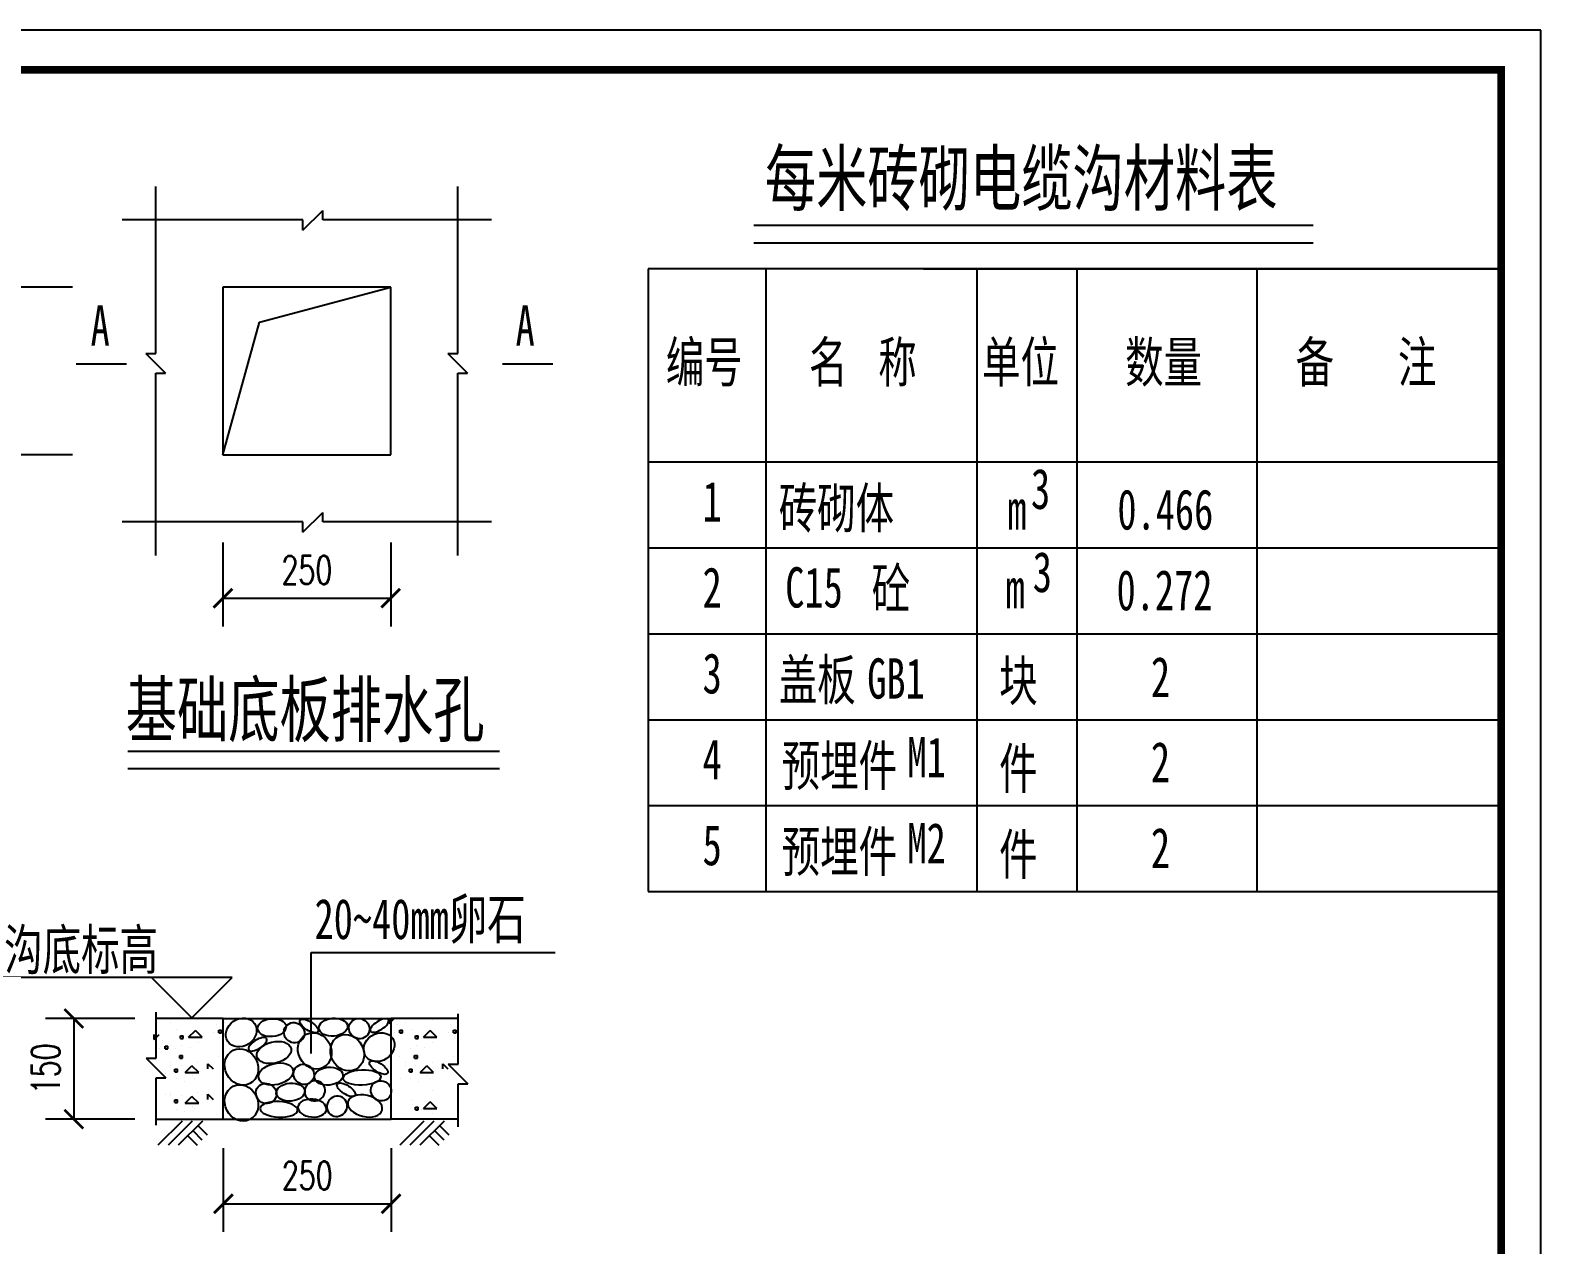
# Model space of a CAD drawing. Extents: x 468464 to 890083, y 3371610 to 6748633.
# Drawn here: x 469454.4 to 469645.1, y 3371757.4 to 3371910.8 of the extents above; entities that cross this region are included whole.
import ezdxf

# ---------------------------------------------------------------- set-up
doc = ezdxf.new("R2010")
doc.units = 0
doc.layers.get('0').update_dxf_attribs({"linetype": 'CONTINUOUS'})
for name, color, linetype in [('ATT', 7, 'CONTINUOUS'), ('DIM1', 3, 'CONTINUOUS'), ('TEXT', 4, 'CONTINUOUS'), ('图框', 7, 'CONTINUOUS')]:
    doc.layers.add(name, color=color, linetype=linetype)
doc.styles.add('DIM', font='TXT.shx', dxfattribs={"width": 0.69999992698431, "bigfont": 'HZTXT.shx'})
doc.styles.get("Standard").update_dxf_attribs({"font": '', "width": 0.75})
doc.styles.get('Standard').set_extended_font_data('SimSun')

# ---------------------------------------------------------------- blocks, each defined once
blk = doc.blocks.new('_ARCHTICK')
at = {"color": 0, "linetype": 'ByBlock', "const_width": 0.15}
blk.add_lwpolyline([(-0.5, -0.5), (0.5, 0.5)], dxfattribs=at)

msp = doc.modelspace()

# ---------------------------------------------------------------- linework, layer by layer
at = {"color": 7}
for p, q in [((469470.242769748, 3371869.93013835), (469470.242769748, 3371891.028234363)), ((469508.3783629537, 3371869.93013835), (469508.3783629537, 3371891.028234363)), ((469488.8146400452, 3371886.790946126), (469466.0054816008, 3371886.790946126)), ((469488.8146400452, 3371885.512374878), (469491.3071090579, 3371888.006507993)), ((469488.8146400452, 3371885.512374878), (469488.8146400452, 3371886.790946126)), ((469491.3071090579, 3371886.790946126), (469491.3071090579, 3371888.006507993)), ((469512.6156511009, 3371886.790946126), (469491.3071090579, 3371886.790946126)), ((469640.2119823694, 3371880.636504292), (469532.399492532, 3371880.636504292)), ((469567.1610162556, 3371880.636504292), (469640.2119823694, 3371880.636504292)), ((469640.2119823694, 3371880.636504292), (469640.2119823694, 3371801.992436409)), ((469478.7173460126, 3371878.31637001), (469478.7173460126, 3371857.129929304)), ((469499.903786689, 3371878.31637001), (469478.7173460126, 3371878.31637001)), ((469483.3101373017, 3371873.87818861), (469499.903786689, 3371878.31637001)), ((469499.903786689, 3371857.129929304), (469499.903786689, 3371878.31637001)), ((469478.7173460126, 3371857.129929304), (469483.3101373017, 3371873.87818861)), ((469468.9641983807, 3371869.93013835), (469470.242769748, 3371869.93013835)), ((469468.9641983807, 3371869.93013835), (469471.4583315253, 3371867.437669277)), ((469507.0997916162, 3371869.93013835), (469509.5939247608, 3371867.437669277)), ((469507.0997916162, 3371869.93013835), (469508.3783629537, 3371869.93013835)), ((469470.242769748, 3371844.418064952), (469470.242769748, 3371867.437669277)), ((469470.242769748, 3371867.437669277), (469471.4583315253, 3371867.437669277)), ((469508.3783629537, 3371844.418064952), (469508.3783629537, 3371867.437669277)), ((469508.3783629537, 3371867.437669277), (469509.5939247608, 3371867.437669277)), ((469478.7173460126, 3371857.129929304), (469499.903786689, 3371857.129929304)), ((469532.399492532, 3371856.229724646), (469640.2119823694, 3371856.229724646)), ((469568.053036809, 3371856.229724646), (469640.2119823694, 3371856.229724646)), ((469488.8146400452, 3371848.65535295), (469466.0054816008, 3371848.65535295)), ((469488.8146400452, 3371847.376781702), (469491.3071090579, 3371849.870914817)), ((469488.8146400452, 3371847.376781702), (469488.8146400452, 3371848.65535295)), ((469491.3071090579, 3371848.65535295), (469491.3071090579, 3371849.870914817)), ((469512.6156511009, 3371848.65535295), (469491.3071090579, 3371848.65535295)), ((469532.399492532, 3371845.382266998), (469640.2119823694, 3371845.382266998)), ((469532.399492532, 3371834.534809351), (469640.2119823694, 3371834.534809351)), ((469532.399492532, 3371823.687351704), (469640.2119823694, 3371823.687351704)), ((469532.399492532, 3371812.839894056), (469640.2119823694, 3371812.839894056)), ((469532.399492532, 3371801.992436409), (469640.2119823694, 3371801.992436409)), ((469489.8467326462, 3371794.285004616), (469520.6714760363, 3371794.285004616)), ((469489.8467326462, 3371781.512134194), (469489.8467326462, 3371794.285004616)), ((469470.2831228077, 3371780.941998601), (469470.2831228077, 3371786.750989079)), ((469478.7576990724, 3371785.952585578), (469470.2831228077, 3371785.952585578)), ((469475.4651595056, 3371785.838498831), (469475.4651595056, 3371785.838498831)), ((469478.7576990724, 3371785.952585578), (469499.9441397488, 3371785.952585578)), ((469478.7576990724, 3371773.240721107), (469478.7576990724, 3371785.952585578)), ((469499.7024258375, 3371785.329862475), (469500.3251488507, 3371785.952585578)), ((469499.7024476528, 3371785.330024242), (469499.7024476528, 3371785.952585578)), ((469508.4187160134, 3371785.952585578), (469499.9441397488, 3371785.952585578)), ((469499.9441397488, 3371773.240721107), (469499.9441397488, 3371785.952585578)), ((469505.1261764765, 3371785.838498831), (469505.1261764765, 3371785.838498831)), ((469508.4187160134, 3371780.186555982), (469508.4187160134, 3371786.536840081)), ((469470.0414088666, 3371783.292553067), (469470.6641319096, 3371783.91527617)), ((469470.0414307117, 3371783.292714834), (469470.0414307117, 3371783.91527617)), ((469472.0753290057, 3371785.499515653), (469472.0753290057, 3371785.499515653)), ((469472.8589803576, 3371784.607322216), (469472.8589803576, 3371784.607322216)), ((469473.367454946, 3371783.42088151), (469473.367454946, 3371783.759864688)), ((469473.367454946, 3371783.759864688), (469473.7064379752, 3371783.759864688)), ((469473.7064379752, 3371783.42088151), (469473.7064379752, 3371783.759864688)), ((469474.3843807578, 3371783.590211749), (469475.2352459431, 3371784.441076756)), ((469476.0792959929, 3371783.590211749), (469475.2284308374, 3371784.441076756)), ((469477.4990578294, 3371784.143583536), (469477.4990578294, 3371784.143583536)), ((469477.8380408883, 3371785.160532713), (469477.8380408883, 3371785.160532713)), ((469478.1770239174, 3371784.482566595), (469478.5160069764, 3371784.482566595)), ((469478.1770239174, 3371784.143583536), (469478.1770239174, 3371784.482566595)), ((469478.1770239174, 3371784.143583536), (469478.5160069764, 3371784.143583536)), ((469478.5160069764, 3371784.143583536), (469478.5160069764, 3371784.482566595)), ((469478.8549900353, 3371785.499515653), (469478.8549900353, 3371785.499515653)), ((469500.3804137707, 3371784.143583536), (469500.3804137707, 3371784.143583536)), ((469500.7193967998, 3371785.160532713), (469500.7193967998, 3371785.160532713)), ((469501.0583798587, 3371784.143583536), (469501.0583798587, 3371784.482566595)), ((469501.0583798587, 3371784.482566595), (469501.3973629177, 3371784.482566595)), ((469501.0583798587, 3371784.143583536), (469501.3973629177, 3371784.143583536)), ((469501.3973629177, 3371784.143583536), (469501.3973629177, 3371784.482566595)), ((469501.7363459766, 3371785.499515653), (469501.7363459766, 3371785.499515653)), ((469502.5199972987, 3371784.607322216), (469502.5199972987, 3371784.607322216)), ((469503.0284718871, 3371783.42088151), (469503.0284718871, 3371783.759864688)), ((469503.0284718871, 3371783.759864688), (469503.3674549162, 3371783.759864688)), ((469503.3674549162, 3371783.42088151), (469503.3674549162, 3371783.759864688)), ((469504.0453976989, 3371783.590211749), (469504.8962628841, 3371784.441076756)), ((469505.7403129637, 3371783.590211749), (469504.8894477785, 3371784.441076756)), ((469507.1600747705, 3371784.143583536), (469507.1600747705, 3371784.143583536)), ((469507.4990578294, 3371785.160532713), (469507.4990578294, 3371785.160532713)), ((469507.8380408585, 3371784.143583536), (469507.8380408585, 3371784.482566595)), ((469507.8380408585, 3371784.482566595), (469508.1770239472, 3371784.482566595)), ((469507.8380408585, 3371784.143583536), (469508.1770239472, 3371784.143583536)), ((469508.1770239472, 3371784.143583536), (469508.1770239472, 3371784.482566595)), ((469508.5160069764, 3371785.499515653), (469508.5160069764, 3371785.499515653)), ((469470.7193967998, 3371782.106274128), (469470.7193967998, 3371782.106274128)), ((469471.0583798587, 3371783.123223305), (469471.0583798587, 3371783.123223305)), ((469471.3973629177, 3371782.445257306), (469471.7363459766, 3371782.445257306)), ((469471.3973629177, 3371782.106274128), (469471.3973629177, 3371782.445257306)), ((469471.3973629177, 3371782.106274128), (469471.7363459766, 3371782.106274128)), ((469471.7363459766, 3371782.106274128), (469471.7363459766, 3371782.445257306)), ((469472.7532951236, 3371782.109685183), (469472.7532951236, 3371782.109685183)), ((469473.367454946, 3371783.42088151), (469473.7064379752, 3371783.42088151)), ((469473.5369464457, 3371782.573423982), (469473.5369464457, 3371782.573423982)), ((469474.1092273295, 3371783.465617537), (469474.1092273295, 3371783.465617537)), ((469474.3844040632, 3371783.590373158), (469476.0793193579, 3371783.590373158)), ((469474.5538955927, 3371782.234441042), (469474.5538955927, 3371782.234441042)), ((469475.5708447695, 3371782.912407041), (469475.5708447695, 3371782.912407041)), ((469478.2827091515, 3371783.590373158), (469478.2827091515, 3371783.590373158)), ((469479.5329561234, 3371782.109685183), (469479.5329561234, 3371782.109685183)), ((469502.4143120646, 3371782.109685183), (469502.4143120646, 3371782.109685183)), ((469503.0284718871, 3371783.42088151), (469503.3674549162, 3371783.42088151)), ((469503.1979634166, 3371782.573423982), (469503.1979634166, 3371782.573423982)), ((469503.7702442706, 3371783.465617537), (469503.7702442706, 3371783.465617537)), ((469504.0454210341, 3371783.590373158), (469505.7403362989, 3371783.590373158)), ((469504.2149125636, 3371782.234441042), (469504.2149125636, 3371782.234441042)), ((469505.2318617105, 3371782.912407041), (469505.2318617105, 3371782.912407041)), ((469507.9437261224, 3371783.590373158), (469507.9437261224, 3371783.590373158)), ((469469.0045514703, 3371780.941998601), (469471.4986846149, 3371778.449529648)), ((469469.0045514703, 3371780.941998601), (469470.2831228077, 3371780.941998601)), ((469472.0753290057, 3371780.075786948), (469472.0753290057, 3371780.075786948)), ((469472.1121139228, 3371780.387176037), (469472.1121139228, 3371780.387176037)), ((469473.2617696822, 3371780.923244476), (469473.2617696822, 3371781.262227654)), ((469473.2617696822, 3371781.262227654), (469473.6007527411, 3371781.262227654)), ((469473.2617696822, 3371780.923244476), (469473.6007527411, 3371780.923244476)), ((469473.4312612116, 3371780.075786948), (469473.4312612116, 3371780.075786948)), ((469473.6007527411, 3371780.923244476), (469473.6007527411, 3371781.262227654)), ((469473.9534649253, 3371779.111697793), (469474.8043301404, 3371779.962563038)), ((469475.6483801901, 3371779.111697793), (469474.7975150049, 3371779.962563038)), ((469475.4651595056, 3371780.414770007), (469475.4651595056, 3371780.414770007)), ((469476.8210695982, 3371780.245116949), (469477.4695332944, 3371779.596653342)), ((469476.8210917115, 3371779.596653342), (469476.8210917115, 3371780.245278478)), ((469478.1770239174, 3371781.092736125), (469478.1770239174, 3371781.092736125)), ((469478.8549900353, 3371780.075786948), (469478.8549900353, 3371780.075786948)), ((469501.0583798587, 3371781.092736125), (469501.0583798587, 3371781.092736125)), ((469501.7363459766, 3371780.075786948), (469501.7363459766, 3371780.075786948)), ((469501.7731308639, 3371780.387176037), (469501.7731308639, 3371780.387176037)), ((469502.922786653, 3371780.923244476), (469502.922786653, 3371781.262227654)), ((469502.922786653, 3371781.262227654), (469503.2617696822, 3371781.262227654)), ((469502.922786653, 3371780.923244476), (469503.2617696822, 3371780.923244476)), ((469503.0922781527, 3371780.075786948), (469503.0922781527, 3371780.075786948)), ((469503.2617696822, 3371780.923244476), (469503.2617696822, 3371781.262227654)), ((469503.6144818962, 3371779.111697793), (469504.4653470814, 3371779.962563038)), ((469505.3093971312, 3371779.111697793), (469504.4585319459, 3371779.962563038)), ((469505.1261764765, 3371780.414770007), (469505.1261764765, 3371780.414770007)), ((469506.4820865691, 3371780.245116949), (469507.1305502653, 3371779.596653342)), ((469506.4821086824, 3371779.596653342), (469506.4821086824, 3371780.245278478)), ((469507.140144676, 3371780.186555982), (469509.6342778206, 3371777.694086909)), ((469507.140144676, 3371780.186555982), (469508.4187160134, 3371780.186555982)), ((469507.8380408585, 3371781.092736125), (469507.8380408585, 3371781.092736125)), ((469508.5160069764, 3371780.075786948), (469508.5160069764, 3371780.075786948)), ((469470.2831228077, 3371772.496864796), (469470.2831228077, 3371778.449529648)), ((469470.2831228077, 3371778.449529648), (469471.4986846149, 3371778.449529648)), ((469471.3973629177, 3371779.055426717), (469471.3973629177, 3371779.055426717)), ((469472.6205885112, 3371779.20073545), (469472.6205885112, 3371779.53971839)), ((469472.6205885112, 3371779.53971839), (469472.9595715404, 3371779.53971839)), ((469472.6205885112, 3371779.20073545), (469472.9595715404, 3371779.20073545)), ((469472.7900800109, 3371778.353277802), (469472.7900800109, 3371778.353277802)), ((469472.9595715404, 3371779.20073545), (469472.9595715404, 3371779.53971839)), ((469473.8070291579, 3371778.014294744), (469473.8070291579, 3371778.014294744)), ((469473.9534882605, 3371779.111859322), (469475.6484035254, 3371779.111859322)), ((469474.4482103884, 3371779.73680377), (469474.4482103884, 3371779.73680377)), ((469474.8239783049, 3371778.692260742), (469474.8239783049, 3371778.692260742)), ((469475.139928937, 3371778.433893323), (469475.139928937, 3371778.433893323)), ((469501.0951647758, 3371778.353277802), (469501.0951647758, 3371778.353277802)), ((469502.2816054523, 3371779.53971839), (469502.6205884814, 3371779.53971839)), ((469502.2816054523, 3371779.20073545), (469502.2816054523, 3371779.53971839)), ((469502.2816054523, 3371779.20073545), (469502.6205884814, 3371779.20073545)), ((469502.4510969818, 3371778.353277802), (469502.4510969818, 3371778.353277802)), ((469502.6205884814, 3371779.20073545), (469502.6205884814, 3371779.53971839)), ((469503.4680460989, 3371778.014294744), (469503.4680460989, 3371778.014294744)), ((469503.6145052016, 3371779.111859322), (469505.3094204664, 3371779.111859322)), ((469504.1092273295, 3371779.73680377), (469504.1092273295, 3371779.73680377)), ((469504.4849952757, 3371778.692260742), (469504.4849952757, 3371778.692260742)), ((469504.800945878, 3371778.433893323), (469504.800945878, 3371778.433893323)), ((469471.434147805, 3371776.315968394), (469471.434147805, 3371776.315968394)), ((469472.0753290057, 3371776.216281891), (469472.0753290057, 3371776.216281891)), ((469472.1121139228, 3371776.527670979), (469472.1121139228, 3371776.527670979)), ((469473.4312612116, 3371776.216281891), (469473.4312612116, 3371776.216281891)), ((469473.9534649253, 3371775.252192736), (469474.8043301404, 3371776.103057981)), ((469475.6483801901, 3371775.252192736), (469474.7975150049, 3371776.103057981)), ((469475.4651595056, 3371776.555264831), (469475.4651595056, 3371776.555264831)), ((469476.8210695982, 3371776.385611892), (469477.4695332944, 3371775.737148166)), ((469476.8210917115, 3371775.737148166), (469476.8210917115, 3371776.38577342)), ((469505.1261764765, 3371776.833147764), (469505.1261764765, 3371776.833147764)), ((469508.4187160134, 3371772.282715917), (469508.4187160134, 3371777.694086909)), ((469508.4187160134, 3371777.694086909), (469509.6342778206, 3371777.694086909)), ((469472.6205885112, 3371775.341230273), (469472.6205885112, 3371775.680213332)), ((469472.6205885112, 3371775.680213332), (469472.9595715404, 3371775.680213332)), ((469472.6205885112, 3371775.341230273), (469472.9595715404, 3371775.341230273)), ((469472.7900800109, 3371774.493772626), (469472.7900800109, 3371774.493772626)), ((469472.9595715404, 3371775.341230273), (469472.9595715404, 3371775.680213332)), ((469473.8070291579, 3371774.154789686), (469473.8070291579, 3371774.154789686)), ((469473.9534882605, 3371775.252354264), (469475.6484035254, 3371775.252354264)), ((469474.4482103884, 3371775.877298832), (469474.4482103884, 3371775.877298832)), ((469474.8239783049, 3371774.832755685), (469474.8239783049, 3371774.832755685)), ((469475.139928937, 3371774.574388146), (469475.139928937, 3371774.574388146)), ((469502.5199972987, 3371775.601971269), (469502.5199972987, 3371775.601971269)), ((469503.0284718871, 3371774.415530562), (469503.0284718871, 3371774.754513502)), ((469503.0284718871, 3371774.754513502), (469503.3674549162, 3371774.754513502)), ((469503.0284718871, 3371774.415530562), (469503.3674549162, 3371774.415530562)), ((469503.3674549162, 3371774.415530562), (469503.3674549162, 3371774.754513502)), ((469503.7702442706, 3371774.460266352), (469503.7702442706, 3371774.460266352)), ((469504.0453976989, 3371774.584860563), (469504.8962628841, 3371775.435725808)), ((469504.0454210341, 3371774.585022092), (469505.7403362989, 3371774.585022092)), ((469505.7403129637, 3371774.584860563), (469504.8894477785, 3371775.435725808)), ((469470.2831228077, 3371773.240721107), (469478.7576990724, 3371773.240721107)), ((469473.5510806739, 3371772.991700649), (469470.5103418231, 3371769.952979088)), ((469474.8314009905, 3371772.991700649), (469471.7906621397, 3371769.952979088)), ((469476.1117213368, 3371772.991700649), (469473.070982486, 3371769.952979088)), ((469475.5515820384, 3371772.431932807), (469476.7081975639, 3371771.276084661)), ((469478.7576990724, 3371773.240721107), (469499.9441397488, 3371773.240721107)), ((469508.4187160134, 3371773.240721107), (469499.9441397488, 3371773.240721107)), ((469504.0708709359, 3371772.991700649), (469501.0301320851, 3371769.952979088)), ((469505.3511912525, 3371772.991700649), (469502.3104524016, 3371769.952979088)), ((469506.631511569, 3371772.991700649), (469503.590772748, 3371769.952979088)), ((469505.2318617105, 3371773.907055855), (469505.2318617105, 3371773.907055855)), ((469506.0713722706, 3371772.431932807), (469507.2279878259, 3371771.276084661)), ((469474.271261692, 3371771.152462006), (469475.4715409279, 3371769.952979088)), ((469474.9114218652, 3371771.792197466), (469476.0680374205, 3371770.63634932)), ((469504.791051954, 3371771.152462006), (469505.9913311899, 3371769.952979088)), ((469505.4312121272, 3371771.792197466), (469506.5878276527, 3371770.63634932))]:
    msp.add_line(p, q, dxfattribs=at)
for centre, major_axis, ratio in [((469481.0185173748, 3371784.186920404), (-1.698647085774564, -1.131675304701922), 0.8425118686286723), ((469484.8915244041, 3371784.795486331), (-1.8015994828222, -0.1543203115559932), 0.6248752573309317), ((469487.7097755072, 3371784.154551148), (-1.029483491170093, 0.8230388696153522), 0.953209421834939), ((469489.5895203345, 3371785.007588983), (-1.132429141664711, 0.7201600579201578), 0.4130656943705192), ((469492.6416810749, 3371784.853289843), (-1.8015994828222, -0.1543203115559932), 0.6248752573309317), ((469495.9226376114, 3371784.67474544), (-1.029483491170093, 0.8230388696153522), 0.953209421834939), ((469490.3068002758, 3371781.861118197), (1.049786414060711, -2.100971426867302), 0.8820057765169348), ((469494.4132381675, 3371781.62992239), (1.049786414060711, -2.100971426867302), 0.8820057765169348), ((469498.4274708328, 3371782.337371826), (-1.698647085774564, -1.131675304701922), 0.8425118686286723), ((469481.0528775451, 3371779.838168621), (1.049786414060711, -2.100971426867302), 0.8820057765169348), ((469485.1592344043, 3371781.657634377), (-2.161912632833819, -0.5143982465033629), 0.6038971887862001), ((469485.3905737398, 3371778.9411062), (-2.161912632833819, -0.5143982465033629), 0.6038971887862001), ((469488.924357414, 3371778.89488709), (-1.029483491170093, 0.8230388696153522), 0.953209421834939), ((469492.0633125005, 3371778.668842793), (-1.8015994828222, -0.1543203115559932), 0.6248752573309317), ((469498.3807509535, 3371779.747924805), (-1.132429141664711, 0.7201600579201578), 0.4130656943705192), ((469484.1759907899, 3371776.490051866), (-1.029483491170093, 0.8230388696153522), 0.953209421834939), ((469494.2822327015, 3371776.952412248), (-1.132429141664711, 0.7201600579201578), 0.4130656943705192), ((469496.2661451695, 3371778.506435394), (-2.367810680379034, -0.1028788116961801), 0.4120541217114063), ((469498.6811816392, 3371776.815134048), (-1.029483491170093, 0.8230388696153522), 0.953209421834939), ((469481.0528775451, 3371775.28798461), (1.049786414060711, -2.100971426867302), 0.8820057765169348), ((469487.2497336266, 3371776.653237581), (-1.8015994828222, -0.1543203115559932), 0.6248752573309317)]:
    msp.add_ellipse(centre, major_axis=major_axis, ratio=ratio, dxfattribs=at)
at = {"color": 7, "extrusion": (0, 0, -0.9999999999999999)}
for centre, major_axis, ratio in [((469498.4808698294, 3371785.065392017), (1.132429141664712, 0.7201600579201572), 0.4130656943705193), ((469483.0962060092, 3371782.695649028), (1.132429141664712, 0.7201600579201572), 0.4130656943705193), ((469485.78051424, 3371774.476189852), (2.367810680379034, -0.1028788116961824), 0.4120541217114063)]:
    msp.add_ellipse(centre, major_axis=major_axis, ratio=ratio, dxfattribs=at)
at = {"color": 7, "extrusion": (0, 0, -1)}
for centre, major_axis, ratio in [((469490.3257551787, 3371776.814651489), (1.029483491170094, 0.8230388696153516), 0.953209421834939), ((469493.1223019657, 3371774.864641666), (1.029483491170094, 0.8230388696153516), 0.953209421834939), ((469496.6560856996, 3371774.910860658), (2.161912632833819, -0.514398246503365), 0.6038971887862001), ((469489.9833467898, 3371774.638597131), (1.801599482822201, -0.154320311555995), 0.6248752573309319)]:
    msp.add_ellipse(centre, major_axis=major_axis, ratio=ratio, dxfattribs=at)
at = {"layer": 'ATT', "color": 7}
for p, q in [((469460.17300421, 3371868.614182472), (469466.5289364159, 3371868.614182472)), ((469514.0278618634, 3371868.614182472), (469520.3837940693, 3371868.614182472))]:
    msp.add_line(p, q, dxfattribs=at)
at = {"layer": 'DIM1', "color": 7, "linetype": 'Continuous'}
for p, q in [((469545.7556755543, 3371886.118417025), (469616.3765938282, 3371886.118417025)), ((469545.7556755543, 3371883.915709972), (469616.3765938282, 3371883.915709972)), ((469466.7116253972, 3371819.72784996), (469513.6246481836, 3371819.72784996)), ((469466.7116253972, 3371817.525142789), (469513.6246481836, 3371817.525142789)), ((469479.8727849722, 3371791.112830162), (469450.1727419794, 3371791.112830162)), ((469474.7880391777, 3371786.028084397), (469469.7032934427, 3371791.112830162)), ((469474.7880391777, 3371786.028084397), (469479.8727849722, 3371791.112830162))]:
    msp.add_line(p, q, dxfattribs=at)
at = {"layer": 'DIM1', "color": 7}
for p, q in [((469459.7001821399, 3371878.31637001), (469448.3395911455, 3371878.31637001)), ((469459.7001821399, 3371857.129929304), (469448.3395911455, 3371857.129929304)), ((469478.7173460126, 3371846.042185068), (469478.7173460126, 3371835.466397643)), ((469499.903786689, 3371846.042185068), (469499.903786689, 3371835.466397643)), ((469478.7173460126, 3371839.025720239), (469499.903786689, 3371839.025720239)), ((469467.5966410935, 3371785.952585578), (469456.3241735399, 3371785.952585578)), ((469459.8834960759, 3371785.952585578), (469459.8834960759, 3371773.240721107)), ((469467.5966410935, 3371773.240721107), (469456.3241735399, 3371773.240721107)), ((469478.7576990724, 3371769.576302886), (469478.7576990724, 3371759.00051558)), ((469499.9441397488, 3371769.576302886), (469499.9441397488, 3371759.00051558)), ((469478.7576990724, 3371762.559838057), (469499.9441397488, 3371762.559838057))]:
    msp.add_line(p, q, dxfattribs=at)
at = {"layer": 'TEXT', "color": 7}
for p, q in [((469532.399492532, 3371880.636504292), (469532.399492532, 3371801.992436409)), ((469532.399492532, 3371880.636504292), (469532.399492532, 3371801.992436409)), ((469547.2623099089, 3371880.636504292), (469547.2623099089, 3371801.992436409)), ((469573.9172643423, 3371880.636504292), (469573.9172643423, 3371801.992436409)), ((469586.5289822519, 3371880.636504292), (469586.5289822519, 3371801.992436409)), ((469609.2577674687, 3371880.636504292), (469609.2577674687, 3371801.992436409)), ((469532.399492532, 3371868.196270466), (469532.399492532, 3371801.992436409))]:
    msp.add_line(p, q, dxfattribs=at)
at = {"layer": '图框'}
msp.add_lwpolyline([(469645.1273978949, 3371910.756409168), (469225.1273978949, 3371910.756409168), (469225.1273978949, 3371613.756409168), (469645.1273978949, 3371613.756409168)], close=True, dxfattribs=at)
at = {"layer": '图框', "const_width": 1}
msp.add_lwpolyline([(469250.1273978949, 3371618.756409168), (469640.1273978949, 3371618.756409168), (469640.1273978949, 3371905.756409168), (469250.1273978949, 3371905.756409168)], close=True, dxfattribs=at)

# ---------------------------------------------------------------- block references
at = {"layer": 'DIM1', "color": 7, "yscale": 2.372881650924683, "zscale": 2.372881681105848}
for p, xscale, rotation in [((469478.7173460126, 3371839.025720239), 2.372881680727005, 180), ((469459.8834960759, 3371785.952585578), 2.372881650924683, 90), ((469459.8834960759, 3371773.240721107), 2.372881650924683, 270), ((469478.7576990724, 3371762.559838057), 2.372881680727005, 180)]:
    msp.add_blockref('_ARCHTICK', p, dxfattribs=dict(at, xscale=xscale, rotation=rotation))
at = {"layer": 'DIM1', "color": 7, "xscale": 2.372881680727005, "yscale": 2.372881650924683, "zscale": 2.372881681105848}
for p in [(469499.903786689, 3371839.025720239), (469499.9441397488, 3371762.559838057)]:
    msp.add_blockref('_ARCHTICK', p, dxfattribs=at)

# ---------------------------------------------------------------- texts
at = {"layer": 'DIM1', "color": 7, "linetype": 'Continuous', "width": 0.7}
for s, p in [('A', (469461.9999536872, 3371870.920196414)), ('A', (469515.668255657, 3371870.920196414)), ('20~40mm卵石', (469490.2806404233, 3371795.983969331)), ('沟底标高', (469451.0911989212, 3371792.102871299))]:
    msp.add_text(s, height=5.084745762711864, dxfattribs=at).set_placement(p)
at = {"layer": 'DIM1', "color": 7, "char_height": 3.559322521658772, "attachment_point": 5, "style": 'DIM'}
for insert in [(469489.3105663357, 3371842.585042715), (469489.3509193657, 3371766.119160533)]:
    msp.add_mtext('\\A1;250', dxfattribs=dict(at, insert=insert))
at = {"layer": 'DIM1', "color": 7, "insert": (469456.3241735392, 3371779.596653223), "char_height": 3.559322521658772, "attachment_point": 5, "rotation": 90, "style": 'DIM'}
msp.add_mtext('\\A1;150', dxfattribs=at)
at = {"layer": 'TEXT', "color": 7, "linetype": 'Continuous', "width": 0.7}
for s, p in [('每米砖砌电缆沟材料表', (469547.155831784, 3371888.682246685)), ('基础底板排水孔', (469466.4368351102, 3371821.591691136))]:
    msp.add_text(s, height=6.779661016949152, dxfattribs=at).set_placement(p)
at = {"layer": 'TEXT', "color": 7, "width": 0.7}
for s, p in [('编号', (469534.6368481219, 3371866.304653883)), ('名', (469552.7051936388, 3371866.304653883)), ('称', (469561.4716719687, 3371866.304653883)), ('单位', (469574.5701221824, 3371866.304653883)), ('数量', (469592.6410820186, 3371866.304653883)), ('备', (469614.1667621732, 3371866.304653883)), ('注', (469627.0857828557, 3371866.304653883)), ('3', (469580.7507350445, 3371850.299756765)), ('1', (469539.2784900069, 3371848.695499659)), ('砖砌体', (469548.9033660293, 3371847.874965549)), ('0.466', (469591.6623812318, 3371847.693293929)), ('m', (469577.7665842175, 3371847.693293929)), ('3', (469580.9774616063, 3371839.797314405)), ('2', (469539.2784900069, 3371837.848042011)), ('C15', (469549.7198659778, 3371837.85299921)), ('砼', (469560.6402281225, 3371837.738922)), ('m', (469577.5481669307, 3371837.731484056)), ('0.272', (469591.5575186014, 3371837.505578756)), ('3', (469539.2784900069, 3371827.000584364)), ('盖板', (469548.9033660293, 3371826.180050254)), ('GB1', (469560.0737827718, 3371826.349713206)), ('块', (469576.7316721082, 3371826.08022511)), ('2', (469595.8903462887, 3371826.532236338)), ('4', (469539.2784900069, 3371816.153126717)), ('预埋件', (469549.2720530331, 3371815.342459321)), ('M1', (469565.1459896266, 3371816.407416463)), ('件', (469576.7316721082, 3371814.987721086)), ('2', (469595.8903462887, 3371815.794717908)), ('M2', (469565.1459896266, 3371805.559958816)), ('5', (469539.2784900069, 3371805.305669188)), ('预埋件', (469549.2720530331, 3371804.495001674)), ('件', (469576.7316721082, 3371804.140263438)), ('2', (469595.8903462887, 3371804.947260261))]:
    msp.add_text(s, height=5.084745762711864, dxfattribs=at).set_placement(p)

doc.saveas('drawing.dxf')
